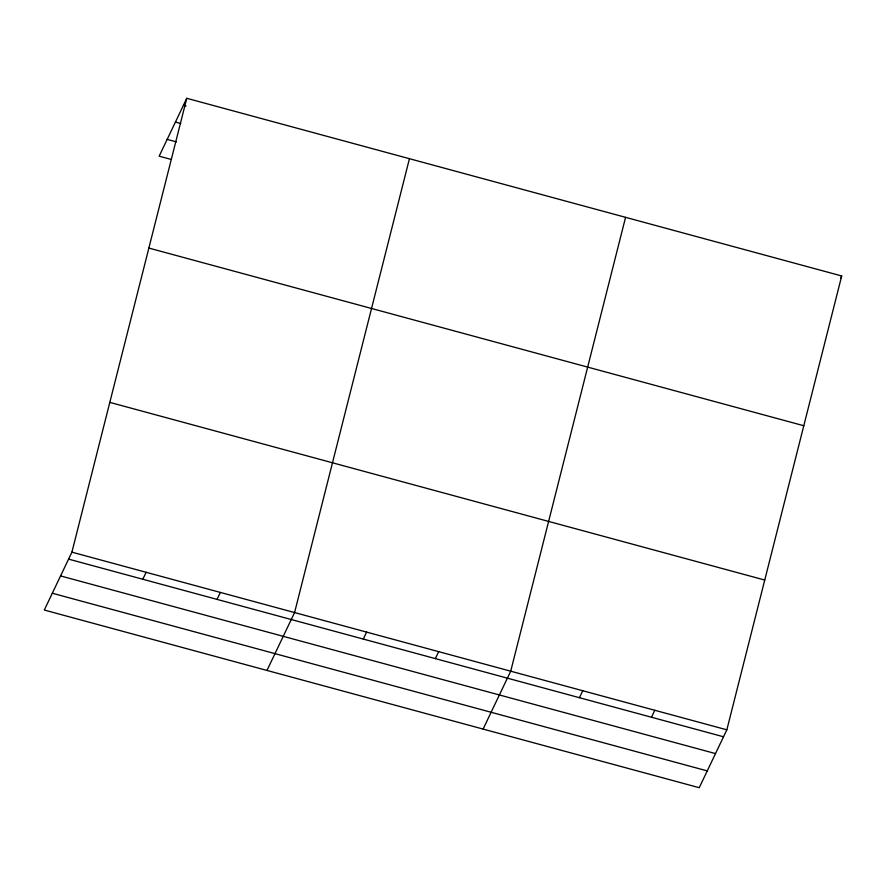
<?xml version="1.0" encoding="UTF-8"?>
<svg xmlns="http://www.w3.org/2000/svg" width="886" height="886" viewBox="0 0 886 886"><rect width="100%" height="100%" fill="white"/><g stroke="black" fill="none" stroke-linecap="round" stroke-linejoin="round"><path stroke-width="1.33" d="M71.91 552.155L186.769 98.291L841.7 275.967L726.841 729.82L699.231 787.709L44.3 610.033L71.91 552.155L726.841 729.82M409.443 158.705L294.584 612.558L266.974 670.447M625.571 217.336L510.713 671.189L483.103 729.078M186.769 98.291L159.159 156.18L171.087 159.414M142.812 579.256L146.135 572.29M217.037 599.39L220.359 592.424M363.304 639.072L366.627 632.106M435.347 658.619L438.67 651.642M579.433 697.703L582.755 690.737M840.592 278.282L841.7 275.967M651.476 717.25L654.798 710.273M183.435 105.257L186.093 105.977M175.428 122.069L180.733 123.497M167.166 139.379L176.447 141.893M148.859 248.069L803.801 425.734M109.809 402.377L764.751 580.053M68.587 559.121L723.519 736.787M60.569 575.922L715.511 753.587M52.318 593.232L707.25 770.909"/></g></svg>
